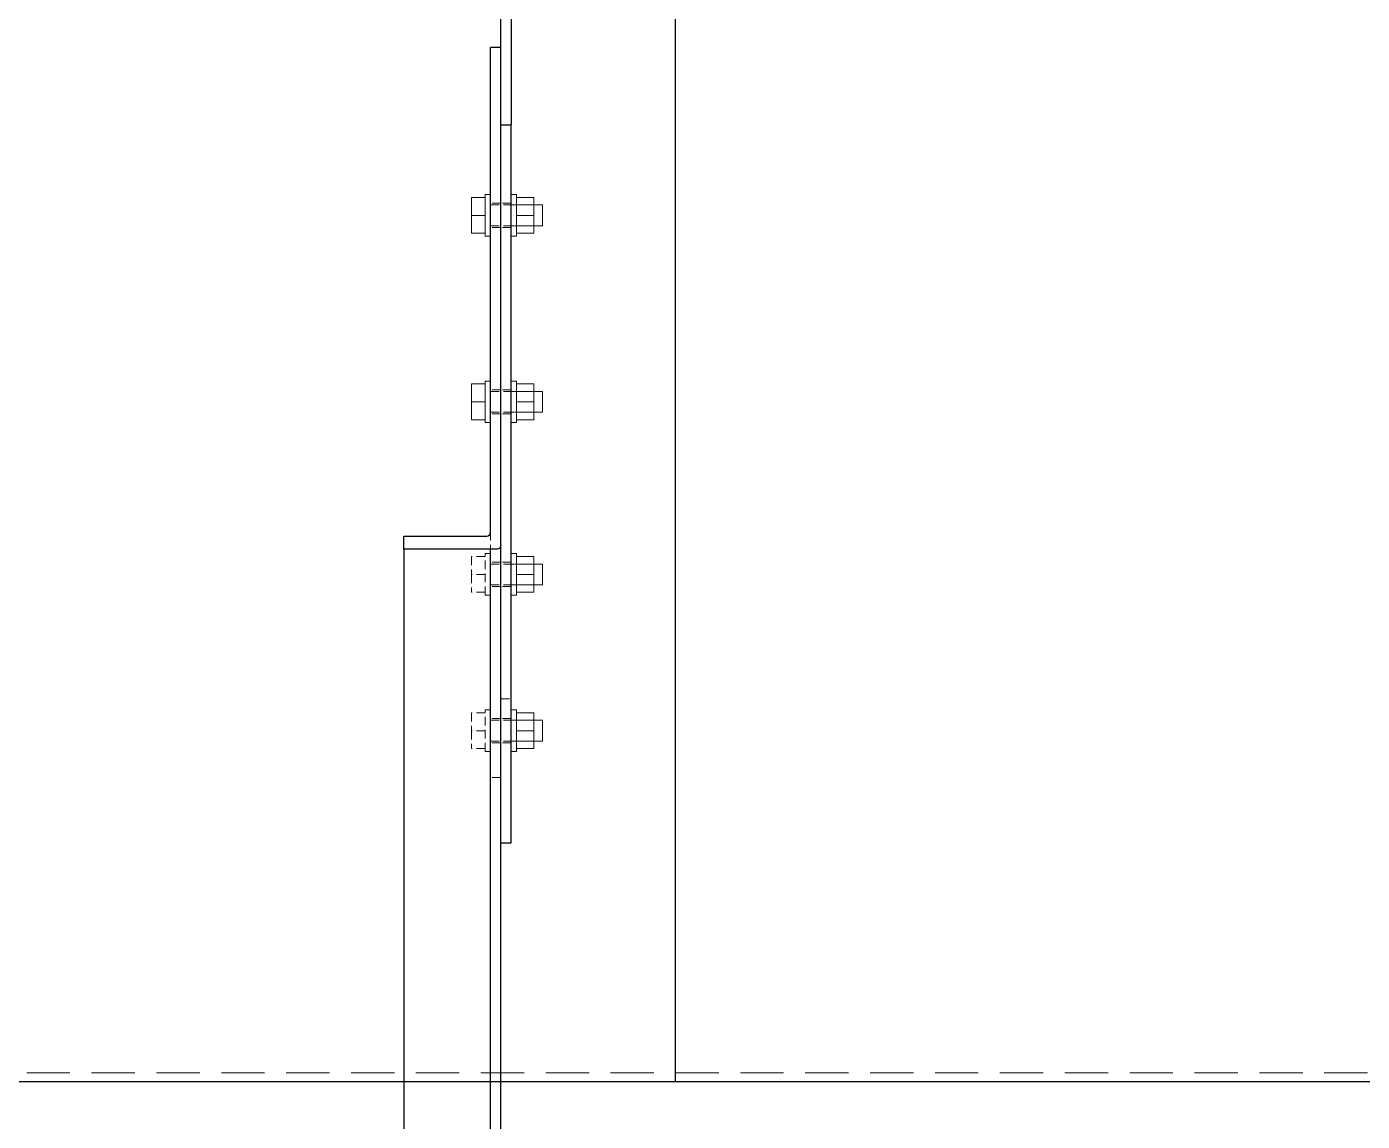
# Model space of a CAD drawing. Header units: millimetres. Extents: x -46397 to 283259, y -8690 to 23983.
# Drawn here: x 4538 to 5310, y -146 to 487 of the extents above; entities that cross this region are included whole.
import ezdxf

# ---------------------------------------------------------------- set-up
doc = ezdxf.new("R2010")
doc.units = ezdxf.units.MM
doc.linetypes.add('HIDDEN', pattern=[0.375, 0.25, -0.125])
doc.linetypes.add('HIDDENX2', pattern=[0.75, 0.5, -0.25])
doc.layers.add('CHUAN NET KHUAT', color=4, linetype='HIDDEN', lineweight=0)
doc.layers.add('DUONGCHINH', color=7, linetype='Continuous', lineweight=25)
doc.layers.add('flashshoot', color=7, linetype='Continuous')

# ---------------------------------------------------------------- blocks, each defined once
blk = doc.blocks.new('A$Cda035db7')
at = {"layer": 'CHUAN NET KHUAT', "color": 3, "ltscale": 100}
for p, q in [((985, 1500), (985, 3000)), ((985, 0), (985, 1500))]:
    blk.add_line(p, q, dxfattribs=at)
at = {"layer": 'DUONGCHINH', "color": 2, "ltscale": 10}
for p, q in [((990, 1500), (990, 3000)), ((990, 1500), (0, 1500)), ((990, 1500), (0, 1500)), ((990, 0), (990, 1500))]:
    blk.add_line(p, q, dxfattribs=at)
blk = doc.blocks.new('A$Cf01baf33')
at = {"color": 7, "linetype": 'Continuous', "lineweight": 0, "ltscale": 10}
for p, q in [((495.19, 1423.03), (483.19, 1423.03)), ((483.19, 1418.03), (483.19, 1423.03)), ((495.19, 1418.03), (495.19, 1423.03)), ((603.01, 1423.03), (591.01, 1423.03)), ((591.01, 1418.03), (591.01, 1423.03)), ((603.01, 1418.03), (603.01, 1423.03)), ((702.78, 1423.03), (690.78, 1423.03)), ((690.78, 1418.03), (690.78, 1423.03)), ((702.78, 1418.03), (702.78, 1423.03)), ((793.15, 1423.03), (781.15, 1423.03)), ((781.15, 1418.03), (781.15, 1423.03)), ((793.15, 1418.03), (793.15, 1423.03)), ((478.84, 1418.03), (489.19, 1418.03)), ((478.84, 1418.03), (478.84, 1408.03)), ((489.19, 1418.03), (499.55, 1418.03)), ((489.19, 1418.03), (489.19, 1408.03)), ((499.55, 1418.03), (499.55, 1408.03)), ((586.66, 1418.03), (597.01, 1418.03)), ((586.66, 1418.03), (586.66, 1408.03)), ((597.01, 1418.03), (607.36, 1418.03)), ((597.01, 1418.03), (597.01, 1408.03)), ((607.36, 1418.03), (607.36, 1408.03)), ((686.42, 1418.03), (696.78, 1418.03)), ((686.42, 1418.03), (686.42, 1408.03)), ((696.78, 1418.03), (707.13, 1418.03)), ((696.78, 1418.03), (696.78, 1408.03)), ((707.13, 1418.03), (707.13, 1408.03)), ((776.79, 1418.03), (787.15, 1418.03)), ((776.79, 1418.03), (776.79, 1408.03)), ((787.15, 1418.03), (797.5, 1418.03)), ((787.15, 1418.03), (787.15, 1408.03)), ((797.5, 1418.03), (797.5, 1408.03)), ((477.19, 1408.03), (501.19, 1408.03)), ((477.19, 1405.03), (477.19, 1408.03)), ((501.19, 1405.03), (501.19, 1408.03)), ((585.01, 1408.03), (609.01, 1408.03)), ((585.01, 1405.03), (585.01, 1408.03)), ((609.01, 1405.03), (609.01, 1408.03)), ((684.78, 1408.03), (708.78, 1408.03)), ((684.78, 1405.03), (684.78, 1408.03)), ((708.78, 1405.03), (708.78, 1408.03)), ((775.15, 1408.03), (799.15, 1408.03)), ((775.15, 1405.03), (775.15, 1408.03)), ((799.15, 1405.03), (799.15, 1408.03)), ((477.19, 1390.03), (477.19, 1393.03)), ((501.19, 1390.03), (477.19, 1390.03)), ((478.84, 1390.03), (478.84, 1382.03)), ((489.19, 1390.03), (489.19, 1382.03)), ((499.55, 1390.03), (499.55, 1382.03)), ((501.19, 1390.03), (501.19, 1393.03)), ((585.01, 1390.03), (585.01, 1393.03)), ((609.01, 1390.03), (585.01, 1390.03)), ((586.66, 1390.03), (586.66, 1382.03)), ((597.01, 1390.03), (597.01, 1382.03)), ((607.36, 1390.03), (607.36, 1382.03)), ((609.01, 1390.03), (609.01, 1393.03)), ((478.84, 1382.03), (489.19, 1382.03)), ((489.19, 1382.03), (499.55, 1382.03)), ((586.66, 1382.03), (597.01, 1382.03)), ((597.01, 1382.03), (607.36, 1382.03))]:
    blk.add_line(p, q, dxfattribs=at)
at = {"color": 4, "linetype": 'HIDDENX2', "lineweight": 0, "ltscale": 10}
for p, q in [((483.19, 1418.03), (483.19, 1405.03)), ((483.19, 1393.03), (483.19, 1418.03)), ((495.19, 1418.03), (495.19, 1405.03)), ((495.19, 1393.03), (495.19, 1418.03)), ((591.01, 1418.03), (591.01, 1405.03)), ((591.01, 1393.03), (591.01, 1418.03)), ((603.01, 1418.03), (603.01, 1405.03)), ((603.01, 1393.03), (603.01, 1418.03)), ((690.78, 1418.03), (690.78, 1405.03)), ((690.78, 1393.03), (690.78, 1418.03)), ((702.78, 1418.03), (702.78, 1405.03)), ((702.78, 1393.03), (702.78, 1418.03)), ((781.15, 1393.03), (781.15, 1418.03)), ((781.15, 1418.03), (781.15, 1405.03)), ((793.15, 1393.03), (793.15, 1418.03)), ((793.15, 1418.03), (793.15, 1405.03)), ((482.19, 1405.03), (482.19, 1399.03)), ((496.19, 1405.03), (496.19, 1399.03)), ((590.01, 1405.03), (590.01, 1399.03)), ((604.01, 1405.03), (604.01, 1399.03)), ((689.78, 1405.03), (689.78, 1399.03)), ((703.78, 1405.03), (703.78, 1399.03)), ((768.7, 1399.03), (768.7, 1405.03)), ((780.15, 1405.03), (780.15, 1399.03)), ((794.15, 1405.03), (794.15, 1399.03)), ((482.19, 1399.03), (482.19, 1393.03)), ((496.19, 1399.03), (496.19, 1393.03)), ((590.01, 1399.03), (590.01, 1393.03)), ((604.01, 1399.03), (604.01, 1393.03)), ((689.78, 1399.03), (689.78, 1393.03)), ((703.78, 1399.03), (703.78, 1393.03)), ((780.15, 1399.03), (780.15, 1393.03)), ((794.15, 1399.03), (794.15, 1393.03)), ((814.16, 1399.03), (814.16, 1393.03)), ((672.22, 1393.03), (682.27, 1393.03)), ((684.78, 1390.03), (684.78, 1393.03)), ((708.78, 1390.03), (684.78, 1390.03)), ((686.42, 1390.03), (686.42, 1382.03)), ((696.78, 1390.03), (696.78, 1382.03)), ((707.13, 1390.03), (707.13, 1382.03)), ((708.78, 1390.03), (708.78, 1393.03)), ((775.15, 1390.03), (775.15, 1393.03)), ((799.15, 1390.03), (775.15, 1390.03)), ((776.79, 1390.03), (776.79, 1382.03)), ((787.15, 1390.03), (787.15, 1382.03)), ((797.5, 1390.03), (797.5, 1382.03)), ((799.15, 1390.03), (799.15, 1393.03)), ((686.42, 1382.03), (696.78, 1382.03)), ((696.78, 1382.03), (707.13, 1382.03)), ((776.79, 1382.03), (787.15, 1382.03)), ((787.15, 1382.03), (797.5, 1382.03))]:
    blk.add_line(p, q, dxfattribs=at)
at = {"layer": 'DUONGCHINH'}
for p, q in [((337.55, 1405.03), (436.81, 1405.03)), ((436.81, 1399.03), (436.81, 1405.03)), ((852.03, 1405.03), (436.81, 1405.03)), ((852.03, 1399.03), (852.03, 1405.03)), ((436.81, 1399.03), (337.55, 1399.03)), ((679.76, 1399.03), (392.12, 1399.03)), ((392.12, 1399.03), (392.12, 1393.03)), ((1382.27, 1399.03), (679.76, 1399.03)), ((672.22, 1393.03), (392.12, 1393.03)), ((674.73, 1343.05), (674.73, 1391.03)), ((682.27, 1397.03), (682.27, 1393.03)), ((1382.27, 1393.03), (682.27, 1393.03)), ((682.27, 1393.03), (682.27, 1343.05)), ((682.27, 1343.05), (674.73, 1343.05)), ((682.27, 1343.05), (1382.27, 1343.05))]:
    blk.add_line(p, q, dxfattribs=at)
at = {"layer": 'DUONGCHINH', "extrusion": (-2.64943e-16, -1.48896e-15, -1)}
blk.add_ellipse((679.76, 1397.03), major_axis=(2.51, 0), ratio=0.795463, start_param=-1.570796, end_param=0, dxfattribs=at)
at = {"layer": 'DUONGCHINH'}
blk.add_ellipse((672.22, 1391.03), major_axis=(2.51, 0), ratio=0.79546, start_param=0, end_param=1.570796, dxfattribs=at)

msp = doc.modelspace()

# ---------------------------------------------------------------- block references
at = {"layer": 'flashshoot', "rotation": 270}
for name in ['A$Cda035db7', 'A$Cf01baf33']:
    msp.add_blockref(name, (3413.15, 867.35, -1.5), dxfattribs=at)

doc.saveas('drawing.dxf')
